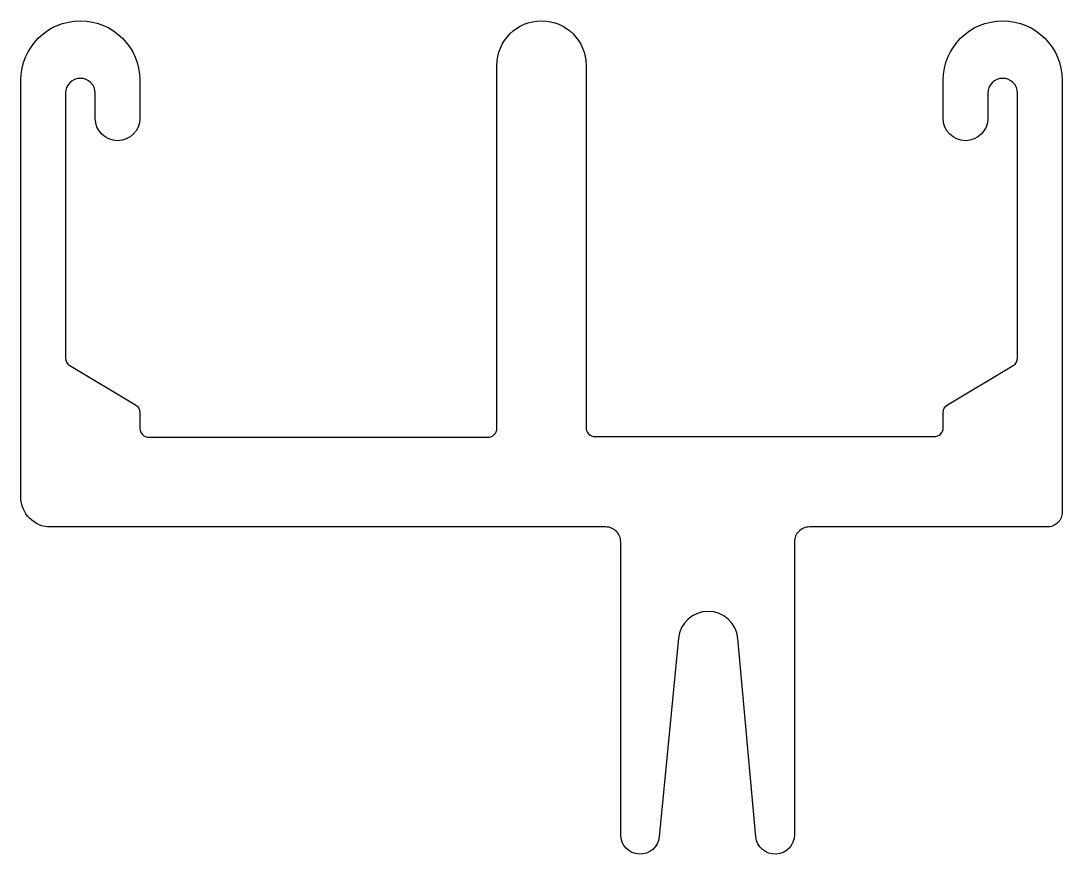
# Model space of a CAD drawing. Extents: x 266.2 to 301.2, y 290.3 to 318.3.
import ezdxf

# ---------------------------------------------------------------- set-up
doc = ezdxf.new("R2010")
doc.units = 0
doc.layers.get('0').update_dxf_attribs({"linetype": 'CONTINUOUS'})

msp = doc.modelspace()

# ---------------------------------------------------------------- linework, layer by layer
msp.add_lwpolyline([(285.151, 316.821), (285.151, 304.641, 0.414214), (285.451, 304.341), (296.851, 304.341, 0.414214), (297.151, 304.641), (297.151, 305.151, -0.263447), (297.296, 305.408), (299.505, 306.733, 0.263447), (299.651, 306.991), (299.651, 315.887, 1), (298.651, 315.887), (298.651, 315.04, -1), (297.151, 315.04), (297.151, 316.321, -1), (301.151, 316.321), (301.151, 301.803, -0.414214), (300.651, 301.303), (292.651, 301.303, 0.414214), (292.151, 300.803), (292.151, 290.952, -0.952021), (290.854, 290.889), (290.248, 297.555, 0.910524), (288.257, 297.561), (287.61, 290.89, -0.952851), (286.313, 290.953), (286.313, 300.803, 0.414214), (285.813, 301.303), (267.151, 301.303, -0.414214), (266.151, 302.303), (266.151, 316.321, -1), (270.151, 316.321), (270.151, 315.04, -1), (268.651, 315.04), (268.651, 315.887, 1), (267.651, 315.887), (267.651, 306.991, 0.263447), (267.796, 306.733), (270.005, 305.408, -0.263447), (270.151, 305.151), (270.151, 304.621, 0.414214), (270.451, 304.321), (281.851, 304.321, 0.414214), (282.151, 304.621), (282.151, 316.821, -1)], format="xyb", close=True)

doc.saveas('drawing.dxf')
